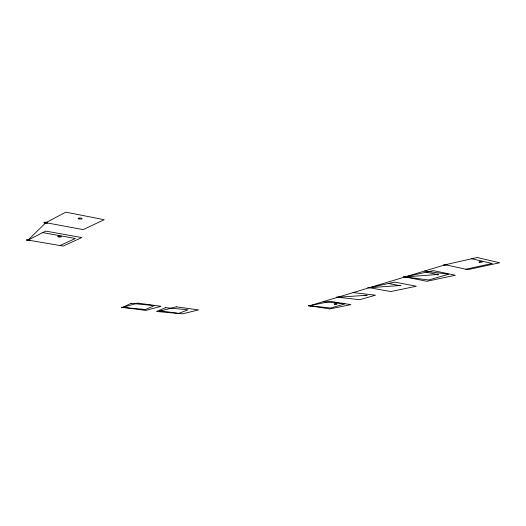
<?xml version="1.0" encoding="UTF-8"?>
<svg xmlns="http://www.w3.org/2000/svg" width="526" height="526" viewBox="0 0 526 526"><rect width="100%" height="100%" fill="white"/><g stroke="black" fill="none" stroke-linecap="round" stroke-linejoin="round"><path stroke-width="0.79" d="M28.082 240.08L45.742 231.085L81.793 237.568L63.166 246.076L28.082 240.08L45.861 222.682L65.803 212.156L104.194 219.697L83.187 229.619L45.861 222.682M60.049 245.543L75.402 238.462L42.698 232.637M445.358 264.736L467.798 269.647L499.7 262.77L477.194 257.503L445.358 264.736L309.551 305.784L329.795 308.926L350.855 304.659L330.413 301.345L309.551 305.784L330.676 307.993L344.813 303.956L323.286 301.628M369.397 287.696L394.809 282.114L416.349 286.229L390.779 291.568L369.397 287.696L399.372 285.546L388.504 283.494M465.799 269.213L492.218 263.493L471.723 258.746M365.649 295.349L337.797 297.243L359.725 299.688L375.492 295.185L353.143 292.607M424.515 271.035L448.652 274.27L428.657 279.983L404.987 276.939L433.312 270.614L455.365 275.249L426.908 281.285L404.987 276.939L437.415 274.493L426.27 272.185M121.414 307.329L123.866 307.408L121.427 307.309M397.926 285.572L400.832 285.493L397.926 285.572M308.295 305.777L310.813 305.764L308.308 305.751M403.462 276.965C406.802 278.215 407.433 275.67 403.481 276.932M159.358 310.879L161.752 310.951L159.358 310.879M334.273 304.087L336.831 304.081L334.293 304.067M336.469 297.236L339.138 297.223L336.469 297.236M435.863 274.519C439.289 275.828 439.854 273.132 435.863 274.519M364.301 295.342L367.01 295.329L364.301 295.342M367.99 287.689L370.823 287.669L367.99 287.689M131.073 303.37L122.643 307.375L145.728 310.412L161.055 306.296L137.588 303.094L122.643 307.375L145.511 309.518L154.434 305.619L131.073 303.37M165.644 307.657L156.538 311.464L178.472 313.503L188.032 309.801L165.644 307.657M176.263 306.836L160.548 310.925L182.522 313.844L198.565 309.906L176.263 306.836M444.49 265.084A1.65 0.362 -2.9 0 0 447.008 264.67A1.65 0.362 -2.9 0 0 444.582 264.453A1.65 0.362 -2.9 0 0 444.49 265.084M479.712 262.29A1.696 0.368 -3.4 0 0 482.349 261.856A1.696 0.368 -3.4 0 0 479.916 261.639A1.696 0.368 -3.4 0 0 479.712 262.29M44.782 223.044A1.92 0.513 3.9 0 0 47.774 222.84A1.92 0.513 3.9 0 0 45.026 222.163A1.92 0.513 3.9 0 0 44.782 223.044M79.012 218.915A1.946 0.539 3.3 0 0 82.089 218.704A1.946 0.539 3.3 0 0 79.387 218.007A1.946 0.539 3.3 0 0 79.012 218.915M27.109 240.382A1.788 0.441 3.9 0 0 29.857 240.218A1.788 0.441 3.9 0 0 27.273 239.632A1.788 0.441 3.9 0 0 27.109 240.382M58.452 236.871A1.802 0.46 3.5 0 0 61.286 236.693A1.802 0.46 3.5 0 0 58.728 236.095A1.802 0.46 3.5 0 0 58.452 236.871"/></g></svg>
